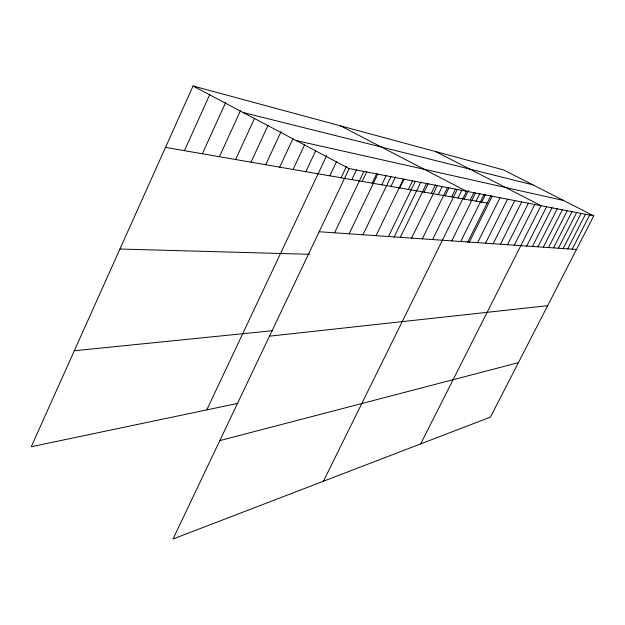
<?xml version="1.0" encoding="UTF-8"?>
<svg xmlns="http://www.w3.org/2000/svg" width="625" height="625" viewBox="0 0 625 625"><rect width="100%" height="100%" fill="white"/><g stroke="black" fill="none" stroke-linecap="round" stroke-linejoin="round"><path stroke-width="0.94" d="M593.75 215.859L349.188 168.602L173.023 538.992L490.453 417.102L593.75 215.859L503.656 169.953L193.047 86.008L31.25 446.727L237.922 403.359M184.438 150.672L209.805 94.477M202.383 153.773L225.578 102.703M219.422 156.727L240.422 110.734M235.609 159.523L254.508 118.367M251.023 162.195L268.117 125.148M265.703 164.734L281.125 131.477M279.711 167.156L292.883 138.867M293.086 169.477L304.594 144.867M305.867 171.688L315.727 150.695M206.766 409.898L326.727 155.516M329.82 175.828L336.398 161.945M341.055 177.773L346.406 166.523M351.836 179.641L356.461 169.953M334.562 232.805L363.883 171.438M362.188 181.43L366.82 171.75M372.141 183.156L376.695 173.664M349.133 233.805L377.781 174.125M381.711 184.812L386.281 175.312M362.945 234.758L390.938 176.672M390.922 186.406L395.508 176.891M376.039 235.664L403.422 179.078M399.789 187.938L403.984 179.273M408.344 189.422L412.563 180.727M388.484 236.516L415.273 181.375M394.008 237.273L420.836 182.125M400.32 237.336L426.539 183.547M424.062 192.141L428.336 183.367M431.281 193.391L435.508 184.758M411.594 238.109L437.266 185.625M438.281 194.602L442.117 186.781M422.336 238.852L447.492 187.594M445.062 195.773L448.93 187.898M451.633 196.914L455.445 189.156M432.602 239.555L457.242 189.484M458.008 198.016L461.859 190.188M323.438 481.234L466.563 191.281L340.688 125.914M464.188 199.086L468.414 190.523M470.188 200.125L474.039 192.344M451.781 240.883L475.477 193.008M476.016 201.133L479.914 193.266M460.758 241.5L484.008 194.656M481.68 202.117L485.531 194.359M467.523 242.594L491.086 195.227M469.359 242.094L492.18 196.234M477.609 242.656L500.016 197.75M485.531 243.203L507.531 199.203M493.148 243.727L514.758 200.594M500.461 244.234L521.703 201.938M507.508 244.719L528.383 203.227M514.289 245.187L534.812 204.477M420.68 443.891L541.008 205.672L435.695 151.586M526.734 246.047L546.617 206.75M532.445 246.438L552.031 207.797M537.977 246.82L557.266 208.812M543.328 247.187L562.344 209.789M548.516 247.547L567.25 210.742M553.539 247.891L572.016 211.664M558.406 248.227L576.625 212.555M563.133 248.555L581.102 213.414M567.719 248.867L585.445 214.258M572.172 249.18L589.656 215.07M219.82 440.594L518.391 362.672M269.484 336.172L547.641 305.688M74.297 350.758L272.805 330.688M119.93 249.023L309.516 254.289M319.156 231.742L576.5 249.477M165.508 147.391L487.188 203.062M296.266 140.609L563.586 200.492M243.195 112.539L532.961 184.883M193.047 86.008L349.188 168.602"/></g></svg>
